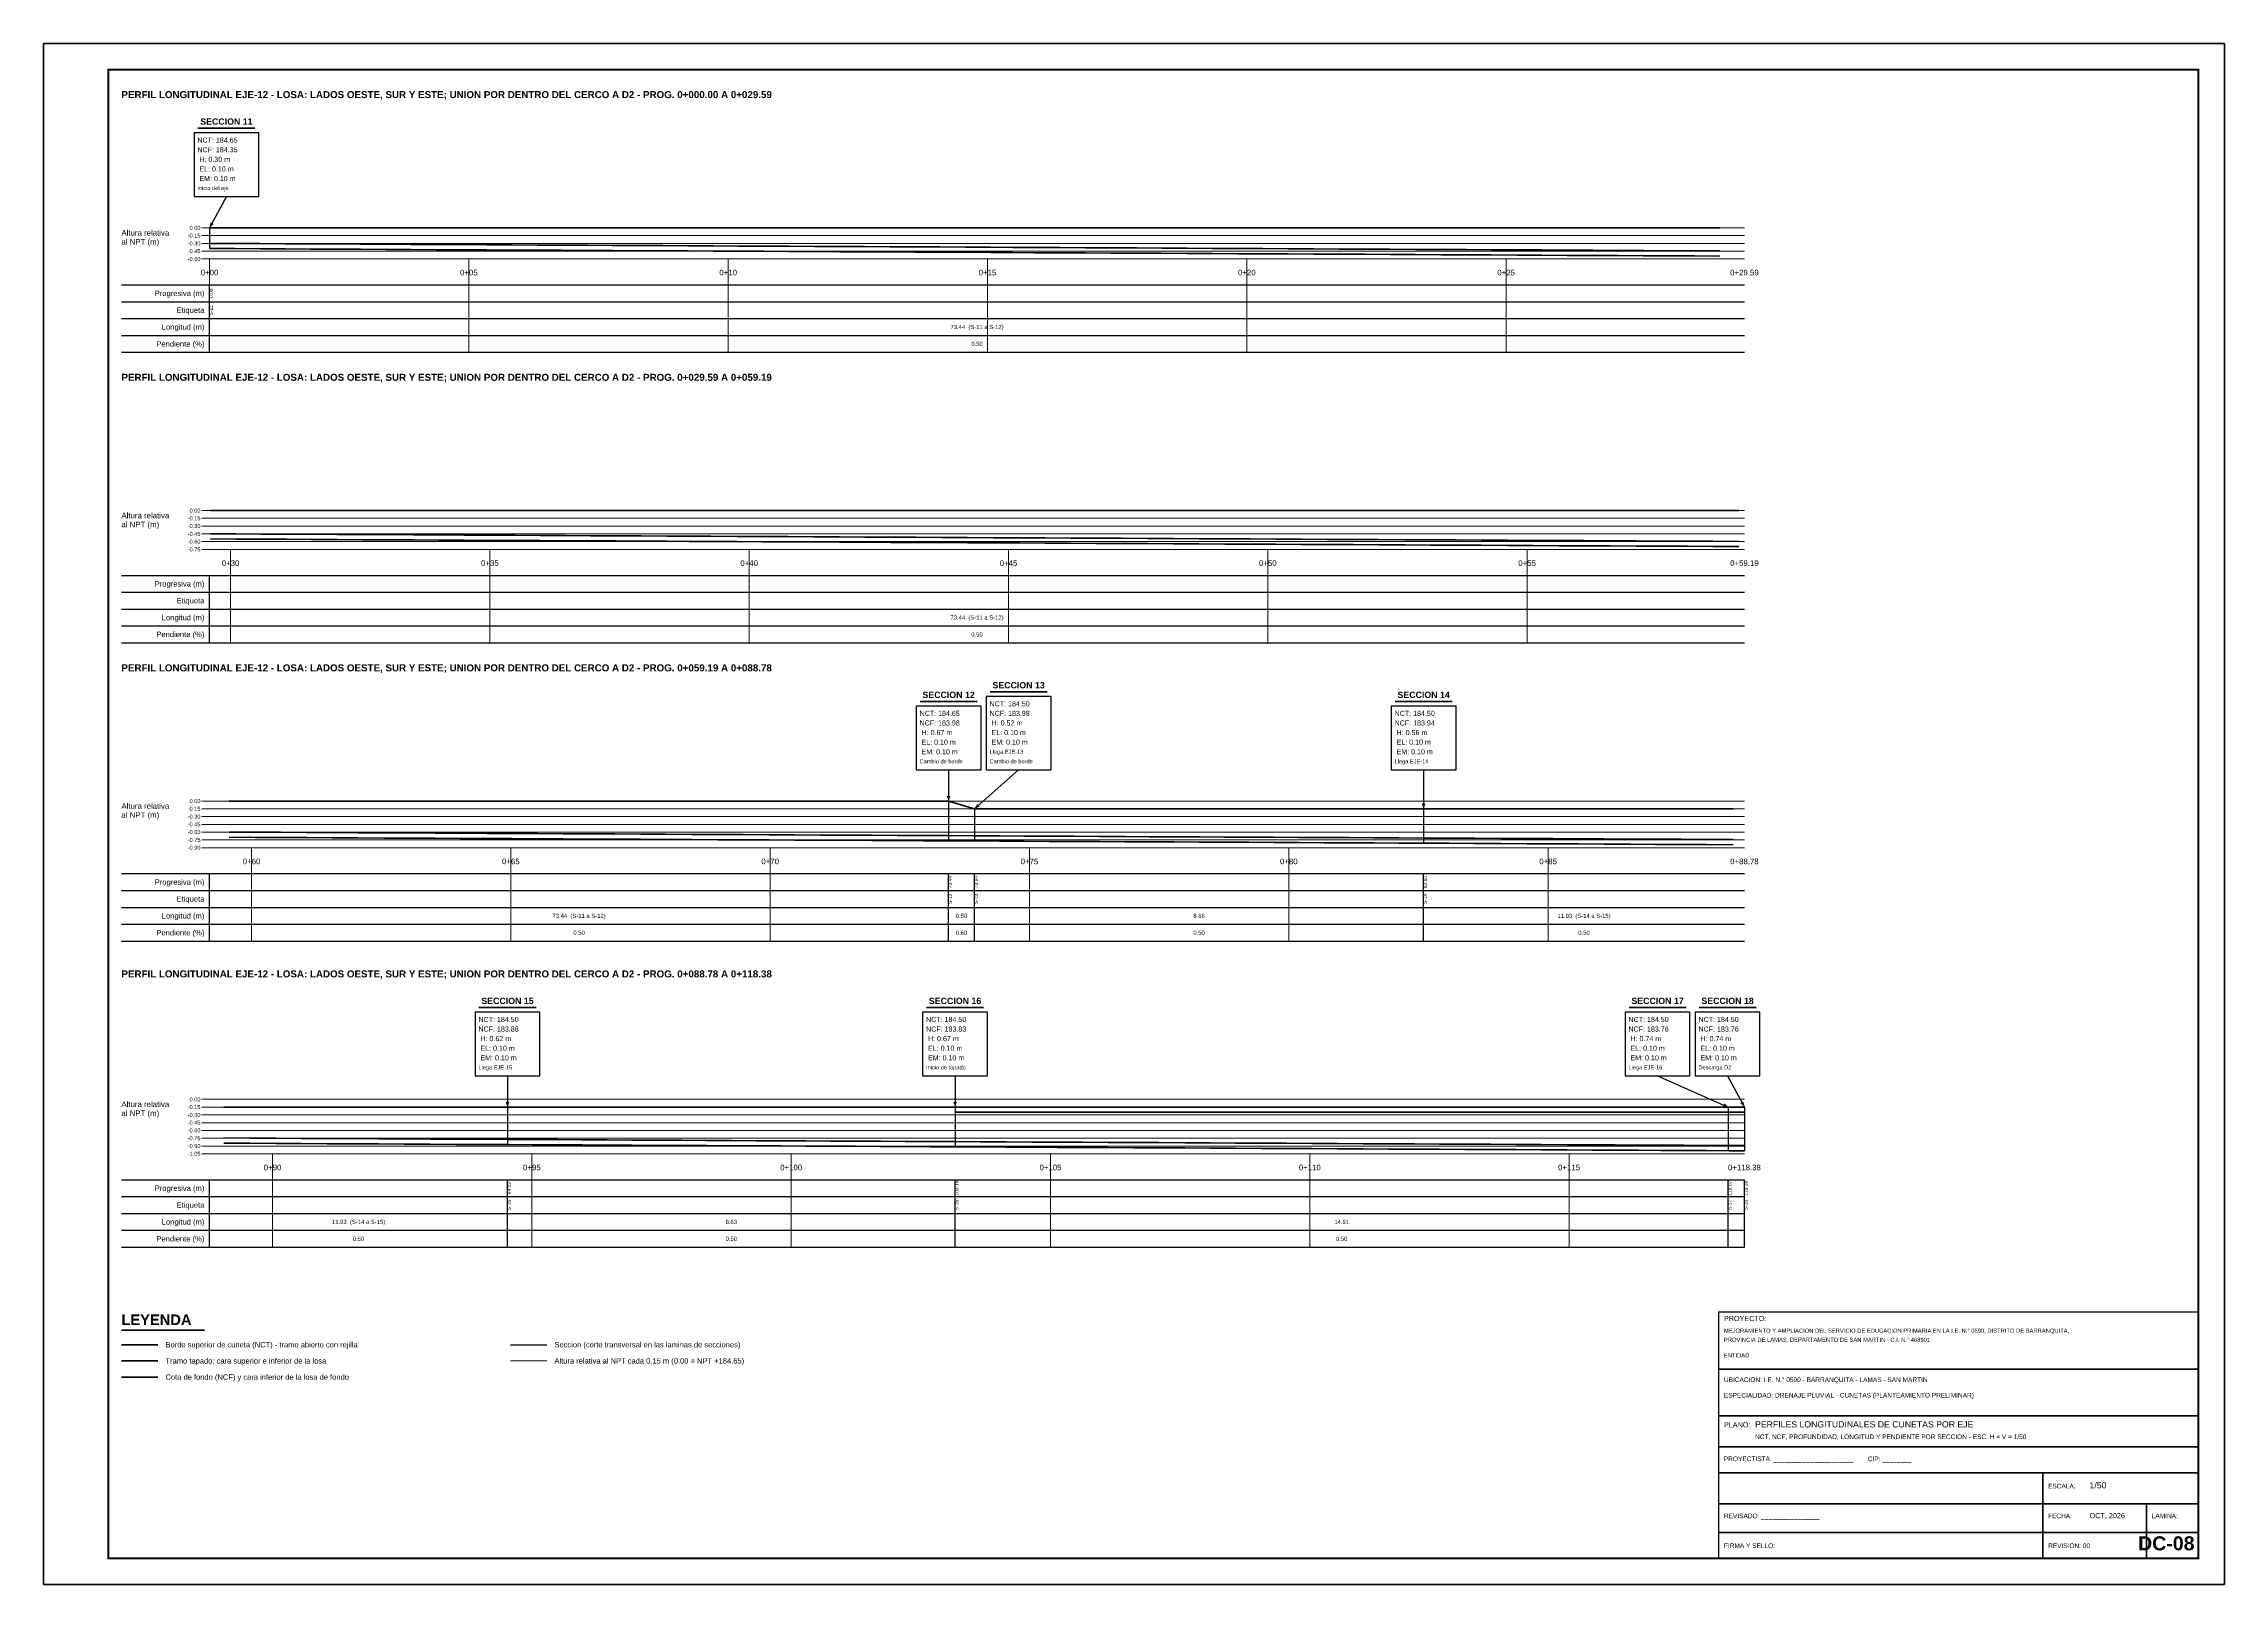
# Paper-space layout 'DC-08' of a CAD drawing. Header units: metres, sheet in millimetres. Extents: x 0 to 841, y 0 to 594.
# The model-space entities are those that its viewports show. They can reach past a viewport. Long polylines and large blocks are cut down to what shows.
import ezdxf
from ezdxf.enums import TextEntityAlignment as Align

# ---------------------------------------------------------------- set-up
doc = ezdxf.new("R2010")
doc.units = ezdxf.units.M
doc.header["$LTSCALE"] = 0.25
for name, color, linetype, lineweight in [('GRILLA', 9, 'CONTINUOUS', 13), ('MARCO', 7, 'CONTINUOUS', 50), ('PERF-FONDO', 6, 'CONTINUOUS', 35), ('PERF-NCT', 5, 'CONTINUOUS', 35), ('PERF-REF', 9, 'CONTINUOUS', 9), ('PERF-SECCION', 1, 'CONTINUOUS', 25), ('PERF-TAPA', 3, 'CONTINUOUS', 35), ('ROTULO', 7, 'CONTINUOUS', 35), ('TITULOS', 160, 'CONTINUOUS', 35)]:
    doc.layers.add(name, color=color, linetype=linetype, lineweight=lineweight)
for name, color, linetype in [('GUITARRA', 8, 'CONTINUOUS'), ('LEYENDA', 7, 'CONTINUOUS'), ('PERF-CAJA', 7, 'CONTINUOUS'), ('ROTULO-TEXTO', 7, 'CONTINUOUS'), ('TEXTOS', 7, 'CONTINUOUS')]:
    doc.layers.add(name, color=color, linetype=linetype)
doc.styles.get("Standard").update_dxf_attribs({"font": 'arial.ttf'})
doc.styles.add('TITULOS', font='arialbd.ttf')

msp = doc.modelspace()

# ---------------------------------------------------------------- linework, layer by layer
at = {"layer": 'GRILLA'}
for p, q in [((355111.155, 9249561.55), (355111.155, 9249559.75)), ((355116.155, 9249561.55), (355116.155, 9249559.75)), ((355121.155, 9249561.55), (355121.155, 9249559.75)), ((355126.155, 9249561.55), (355126.155, 9249559.75)), ((355131.155, 9249561.55), (355131.155, 9249559.75)), ((355136.155, 9249561.55), (355136.155, 9249559.75)), ((355111.56, 9249555.95), (355111.56, 9249554.15)), ((355116.56, 9249555.95), (355116.56, 9249554.15)), ((355121.56, 9249555.95), (355121.56, 9249554.15)), ((355126.56, 9249555.95), (355126.56, 9249554.15)), ((355131.56, 9249555.95), (355131.56, 9249554.15)), ((355136.56, 9249555.95), (355136.56, 9249554.15)), ((355111.965, 9249550.2), (355111.965, 9249548.4)), ((355116.965, 9249550.2), (355116.965, 9249548.4)), ((355121.965, 9249550.2), (355121.965, 9249548.4)), ((355126.965, 9249550.2), (355126.965, 9249548.4)), ((355131.965, 9249550.2), (355131.965, 9249548.4)), ((355136.965, 9249550.2), (355136.965, 9249548.4)), ((355112.37, 9249544.3), (355112.37, 9249542.5)), ((355117.37, 9249544.3), (355117.37, 9249542.5)), ((355122.37, 9249544.3), (355122.37, 9249542.5)), ((355127.37, 9249544.3), (355127.37, 9249542.5)), ((355132.37, 9249544.3), (355132.37, 9249542.5)), ((355137.37, 9249544.3), (355137.37, 9249542.5))]:
    msp.add_line(p, q, dxfattribs=at)
at = {"layer": 'GUITARRA'}
for p, q in [((355109.455, 9249561.05), (355140.75, 9249561.05)), ((355111.155, 9249559.75), (355111.155, 9249561.05)), ((355111.155, 9249559.75), (355111.155, 9249561.05)), ((355109.455, 9249560.725), (355140.75, 9249560.725)), ((355109.455, 9249560.4), (355140.75, 9249560.4)), ((355109.455, 9249560.075), (355140.75, 9249560.075)), ((355109.455, 9249559.75), (355140.75, 9249559.75)), ((355109.455, 9249555.45), (355140.75, 9249555.45)), ((355111.155, 9249554.15), (355111.155, 9249555.45)), ((355109.455, 9249555.125), (355140.75, 9249555.125)), ((355109.455, 9249554.8), (355140.75, 9249554.8)), ((355109.455, 9249554.475), (355140.75, 9249554.475)), ((355109.455, 9249554.15), (355140.75, 9249554.15)), ((355109.455, 9249549.7), (355140.75, 9249549.7)), ((355111.155, 9249548.4), (355111.155, 9249549.7)), ((355125.405, 9249548.4), (355125.405, 9249549.7)), ((355125.905, 9249548.4), (355125.905, 9249549.7)), ((355134.565, 9249548.4), (355134.565, 9249549.7)), ((355109.455, 9249549.375), (355140.75, 9249549.375)), ((355109.455, 9249549.05), (355140.75, 9249549.05)), ((355109.455, 9249548.725), (355140.75, 9249548.725)), ((355109.455, 9249548.4), (355140.75, 9249548.4)), ((355109.455, 9249543.8), (355140.75, 9249543.8)), ((355109.455, 9249543.475), (355140.75, 9249543.475)), ((355111.155, 9249542.5), (355111.155, 9249543.8)), ((355116.9, 9249542.5), (355116.9, 9249543.8)), ((355125.53, 9249542.5), (355125.53, 9249543.8)), ((355140.44, 9249542.5), (355140.44, 9249543.8)), ((355140.75, 9249542.5), (355140.75, 9249543.8)), ((355109.455, 9249543.15), (355140.75, 9249543.15)), ((355109.455, 9249542.825), (355140.75, 9249542.825)), ((355109.455, 9249542.5), (355140.75, 9249542.5))]:
    msp.add_line(p, q, dxfattribs=at)
at = {"layer": 'MARCO'}
msp.add_lwpolyline([(355107.955, 9249536), (355150.005, 9249536), (355150.005, 9249565.7), (355107.955, 9249565.7)], close=True, dxfattribs=at)
at = {"layer": 'MARCO', "const_width": 0.04}
msp.add_lwpolyline([(355109.205, 9249536.5), (355149.505, 9249536.5), (355149.505, 9249565.2), (355109.205, 9249565.2)], close=True, dxfattribs=at)
at = {"layer": 'PERF-CAJA'}
for p, q in [((355111.48, 9249562.75), (355111.155, 9249562.15)), ((355125.405, 9249551.7), (355125.405, 9249551.1)), ((355126.755, 9249551.7), (355125.905, 9249550.95)), ((355134.565, 9249551.7), (355134.565, 9249550.95)), ((355116.9, 9249545.8), (355116.9, 9249545.2)), ((355125.53, 9249545.8), (355125.53, 9249545.2)), ((355139.075, 9249545.8), (355140.44, 9249545.2)), ((355140.425, 9249545.8), (355140.75, 9249545.2))]:
    msp.add_line(p, q, dxfattribs=at)
for points in [[(355110.855, 9249562.75), (355112.105, 9249562.75), (355112.105, 9249563.98), (355110.855, 9249563.98)], [(355126.13, 9249551.7), (355127.38, 9249551.7), (355127.38, 9249553.115), (355126.13, 9249553.115)], [(355124.78, 9249551.7), (355126.03, 9249551.7), (355126.03, 9249552.93), (355124.78, 9249552.93)], [(355133.94, 9249551.7), (355135.19, 9249551.7), (355135.19, 9249552.93), (355133.94, 9249552.93)], [(355116.275, 9249545.8), (355117.525, 9249545.8), (355117.525, 9249547.03), (355116.275, 9249547.03)], [(355124.905, 9249545.8), (355126.155, 9249545.8), (355126.155, 9249547.03), (355124.905, 9249547.03)], [(355138.45, 9249545.8), (355139.7, 9249545.8), (355139.7, 9249547.03), (355138.45, 9249547.03)], [(355139.8, 9249545.8), (355141.05, 9249545.8), (355141.05, 9249547.03), (355139.8, 9249547.03)]]:
    msp.add_lwpolyline(points, close=True, dxfattribs=at)
for points in [[(355111.155, 9249562.15), (355111.233, 9249562.221), (355111.172, 9249562.255)], [(355125.405, 9249551.1), (355125.44, 9249551.2), (355125.37, 9249551.2)], [(355125.905, 9249550.95), (355126.003, 9249550.99), (355125.957, 9249551.042)], [(355134.565, 9249550.95), (355134.6, 9249551.05), (355134.53, 9249551.05)], [(355116.9, 9249545.2), (355116.935, 9249545.3), (355116.865, 9249545.3)], [(355125.53, 9249545.2), (355125.565, 9249545.3), (355125.495, 9249545.3)], [(355140.44, 9249545.2), (355140.363, 9249545.272), (355140.334, 9249545.208)], [(355140.75, 9249545.2), (355140.733, 9249545.305), (355140.672, 9249545.271)]]:
    msp.add_solid(points, dxfattribs=at)
at = {"layer": 'PERF-FONDO'}
msp.add_line((355109.455, 9249539.996), (355110.155, 9249539.996), dxfattribs=at)
for points in [[(355111.155, 9249561.85), (355111.645, 9249561.848), (355112.125, 9249561.845), (355112.615, 9249561.843), (355113.095, 9249561.84), (355113.585, 9249561.838), (355114.065, 9249561.835), (355114.555, 9249561.833), (355115.045, 9249561.831), (355115.525, 9249561.828), (355116.015, 9249561.826), (355116.495, 9249561.823), (355116.985, 9249561.821), (355117.475, 9249561.818), (355117.955, 9249561.816), (355118.445, 9249561.814), (355118.925, 9249561.811), (355119.415, 9249561.809), (355119.895, 9249561.806), (355120.385, 9249561.804), (355120.875, 9249561.801), (355121.355, 9249561.799), (355121.845, 9249561.797), (355122.325, 9249561.794), (355122.815, 9249561.792), (355123.305, 9249561.789), (355123.785, 9249561.787), (355124.275, 9249561.784), (355124.755, 9249561.782), (355125.245, 9249561.78), (355125.725, 9249561.777), (355126.215, 9249561.775), (355126.645, 9249561.773), (355127.065, 9249561.77), (355127.555, 9249561.768), (355128.045, 9249561.766), (355128.535, 9249561.763), (355129.025, 9249561.761), (355129.515, 9249561.758), (355130.005, 9249561.756), (355130.495, 9249561.753), (355130.985, 9249561.751), (355131.465, 9249561.748), (355131.955, 9249561.746), (355132.445, 9249561.744), (355132.935, 9249561.741), (355133.425, 9249561.739), (355133.915, 9249561.736), (355134.405, 9249561.734), (355134.895, 9249561.731), (355135.385, 9249561.729), (355135.875, 9249561.726), (355136.365, 9249561.724), (355136.845, 9249561.722), (355137.335, 9249561.719), (355137.825, 9249561.717), (355138.315, 9249561.714), (355138.805, 9249561.712), (355139.295, 9249561.709), (355139.785, 9249561.707), (355140.275, 9249561.704)], [(355111.155, 9249561.75), (355111.645, 9249561.748), (355112.125, 9249561.745), (355112.615, 9249561.743), (355113.095, 9249561.74), (355113.585, 9249561.738), (355114.065, 9249561.735), (355114.555, 9249561.733), (355115.045, 9249561.731), (355115.525, 9249561.728), (355116.015, 9249561.726), (355116.495, 9249561.723), (355116.985, 9249561.721), (355117.475, 9249561.718), (355117.955, 9249561.716), (355118.445, 9249561.714), (355118.925, 9249561.711), (355119.415, 9249561.709), (355119.895, 9249561.706), (355120.385, 9249561.704), (355120.875, 9249561.701), (355121.355, 9249561.699), (355121.845, 9249561.697), (355122.325, 9249561.694), (355122.815, 9249561.692), (355123.305, 9249561.689), (355123.785, 9249561.687), (355124.275, 9249561.684), (355124.755, 9249561.682), (355125.245, 9249561.68), (355125.725, 9249561.677), (355126.215, 9249561.675), (355126.645, 9249561.673), (355127.065, 9249561.67), (355127.555, 9249561.668), (355128.045, 9249561.666), (355128.535, 9249561.663), (355129.025, 9249561.661), (355129.515, 9249561.658), (355130.005, 9249561.656), (355130.495, 9249561.653), (355130.985, 9249561.651), (355131.465, 9249561.648), (355131.955, 9249561.646), (355132.445, 9249561.644), (355132.935, 9249561.641), (355133.425, 9249561.639), (355133.915, 9249561.636), (355134.405, 9249561.634), (355134.895, 9249561.631), (355135.385, 9249561.629), (355135.875, 9249561.626), (355136.365, 9249561.624), (355136.845, 9249561.622), (355137.335, 9249561.619), (355137.825, 9249561.617), (355138.315, 9249561.614), (355138.805, 9249561.612), (355139.295, 9249561.609), (355139.785, 9249561.607), (355140.275, 9249561.604)], [(355111.17, 9249556.252), (355111.66, 9249556.25), (355112.15, 9249556.247), (355112.64, 9249556.245), (355113.12, 9249556.242), (355113.61, 9249556.24), (355114.1, 9249556.237), (355114.59, 9249556.235), (355115.08, 9249556.232), (355115.57, 9249556.23), (355116.06, 9249556.228), (355116.55, 9249556.225), (355117.04, 9249556.223), (355117.53, 9249556.22), (355118.02, 9249556.218), (355118.5, 9249556.215), (355118.99, 9249556.213), (355119.48, 9249556.21), (355119.97, 9249556.208), (355120.4, 9249556.206), (355120.82, 9249556.204), (355121.32, 9249556.201), (355121.81, 9249556.199), (355122.31, 9249556.196), (355122.8, 9249556.194), (355123.3, 9249556.191), (355123.79, 9249556.189), (355124.29, 9249556.186), (355124.78, 9249556.184), (355125.28, 9249556.181), (355125.77, 9249556.179), (355126.27, 9249556.176), (355126.77, 9249556.174), (355127.26, 9249556.171), (355127.76, 9249556.169), (355128.25, 9249556.167), (355128.75, 9249556.164), (355129.24, 9249556.162), (355129.74, 9249556.159), (355130.23, 9249556.157), (355130.73, 9249556.154), (355131.22, 9249556.152), (355131.72, 9249556.149), (355132.21, 9249556.147), (355132.71, 9249556.144), (355133.21, 9249556.142), (355133.7, 9249556.139), (355134.2, 9249556.137), (355134.69, 9249556.134), (355135.19, 9249556.132), (355135.68, 9249556.129), (355136.18, 9249556.127), (355136.67, 9249556.124), (355137.17, 9249556.122), (355137.66, 9249556.119), (355138.16, 9249556.117), (355138.66, 9249556.115), (355139.15, 9249556.112), (355139.65, 9249556.11), (355140.14, 9249556.107), (355140.64, 9249556.105)], [(355111.17, 9249556.152), (355111.66, 9249556.15), (355112.15, 9249556.147), (355112.64, 9249556.145), (355113.12, 9249556.142), (355113.61, 9249556.14), (355114.1, 9249556.137), (355114.59, 9249556.135), (355115.08, 9249556.132), (355115.57, 9249556.13), (355116.06, 9249556.128), (355116.55, 9249556.125), (355117.04, 9249556.123), (355117.53, 9249556.12), (355118.02, 9249556.118), (355118.5, 9249556.115), (355118.99, 9249556.113), (355119.48, 9249556.11), (355119.97, 9249556.108), (355120.4, 9249556.106), (355120.82, 9249556.104), (355121.32, 9249556.101), (355121.81, 9249556.099), (355122.31, 9249556.096), (355122.8, 9249556.094), (355123.3, 9249556.091), (355123.79, 9249556.089), (355124.29, 9249556.086), (355124.78, 9249556.084), (355125.28, 9249556.081), (355125.77, 9249556.079), (355126.27, 9249556.076), (355126.77, 9249556.074), (355127.26, 9249556.071), (355127.76, 9249556.069), (355128.25, 9249556.067), (355128.75, 9249556.064), (355129.24, 9249556.062), (355129.74, 9249556.059), (355130.23, 9249556.057), (355130.73, 9249556.054), (355131.22, 9249556.052), (355131.72, 9249556.049), (355132.21, 9249556.047), (355132.71, 9249556.044), (355133.21, 9249556.042), (355133.7, 9249556.039), (355134.2, 9249556.037), (355134.69, 9249556.034), (355135.19, 9249556.032), (355135.68, 9249556.029), (355136.18, 9249556.027), (355136.67, 9249556.024), (355137.17, 9249556.022), (355137.66, 9249556.019), (355138.16, 9249556.017), (355138.66, 9249556.015), (355139.15, 9249556.012), (355139.65, 9249556.01), (355140.14, 9249556.007), (355140.64, 9249556.005)], [(355111.535, 9249550.502), (355112.035, 9249550.5), (355112.525, 9249550.497), (355113.025, 9249550.495), (355113.515, 9249550.492), (355114.015, 9249550.49), (355114.515, 9249550.487), (355115.005, 9249550.485), (355115.505, 9249550.482), (355115.995, 9249550.48), (355116.495, 9249550.477), (355116.985, 9249550.475), (355117.485, 9249550.472), (355117.975, 9249550.47), (355118.475, 9249550.467), (355118.965, 9249550.465), (355119.465, 9249550.463), (355119.955, 9249550.46), (355120.455, 9249550.458), (355120.955, 9249550.455), (355121.445, 9249550.453), (355121.945, 9249550.45), (355122.435, 9249550.448), (355122.935, 9249550.445), (355123.425, 9249550.443), (355123.925, 9249550.44), (355124.415, 9249550.438), (355124.915, 9249550.435), (355125.405, 9249550.433), (355125.905, 9249550.43), (355126.385, 9249550.428), (355126.865, 9249550.425), (355127.345, 9249550.423), (355127.825, 9249550.421), (355128.315, 9249550.418), (355128.795, 9249550.416), (355129.275, 9249550.413), (355129.755, 9249550.411), (355130.235, 9249550.409), (355130.715, 9249550.406), (355131.195, 9249550.404), (355131.675, 9249550.401), (355132.155, 9249550.399), (355132.645, 9249550.397), (355133.125, 9249550.394), (355133.605, 9249550.392), (355134.085, 9249550.389), (355134.565, 9249550.387), (355135.065, 9249550.385), (355135.555, 9249550.382), (355136.055, 9249550.38), (355136.555, 9249550.377), (355137.055, 9249550.375), (355137.545, 9249550.372), (355138.045, 9249550.37), (355138.545, 9249550.367), (355139.035, 9249550.365), (355139.535, 9249550.362), (355140.035, 9249550.36), (355140.535, 9249550.357)], [(355111.535, 9249550.402), (355112.035, 9249550.4), (355112.525, 9249550.397), (355113.025, 9249550.395), (355113.515, 9249550.392), (355114.015, 9249550.39), (355114.515, 9249550.387), (355115.005, 9249550.385), (355115.505, 9249550.382), (355115.995, 9249550.38), (355116.495, 9249550.377), (355116.985, 9249550.375), (355117.485, 9249550.372), (355117.975, 9249550.37), (355118.475, 9249550.367), (355118.965, 9249550.365), (355119.465, 9249550.363), (355119.955, 9249550.36), (355120.455, 9249550.358), (355120.955, 9249550.355), (355121.445, 9249550.353), (355121.945, 9249550.35), (355122.435, 9249550.348), (355122.935, 9249550.345), (355123.425, 9249550.343), (355123.925, 9249550.34), (355124.415, 9249550.338), (355124.915, 9249550.335), (355125.405, 9249550.333), (355125.905, 9249550.33), (355126.385, 9249550.328), (355126.865, 9249550.325), (355127.345, 9249550.323), (355127.825, 9249550.321), (355128.315, 9249550.318), (355128.795, 9249550.316), (355129.275, 9249550.313), (355129.755, 9249550.311), (355130.235, 9249550.309), (355130.715, 9249550.306), (355131.195, 9249550.304), (355131.675, 9249550.301), (355132.155, 9249550.299), (355132.645, 9249550.297), (355133.125, 9249550.294), (355133.605, 9249550.292), (355134.085, 9249550.289), (355134.565, 9249550.287), (355135.065, 9249550.285), (355135.555, 9249550.282), (355136.055, 9249550.28), (355136.555, 9249550.277), (355137.055, 9249550.275), (355137.545, 9249550.272), (355138.045, 9249550.27), (355138.545, 9249550.267), (355139.035, 9249550.265), (355139.535, 9249550.262), (355140.035, 9249550.26), (355140.535, 9249550.257)], [(355111.43, 9249544.605), (355111.93, 9249544.602), (355112.43, 9249544.6), (355112.92, 9249544.597), (355113.42, 9249544.595), (355113.92, 9249544.592), (355114.41, 9249544.59), (355114.91, 9249544.587), (355115.41, 9249544.585), (355115.91, 9249544.582), (355116.4, 9249544.58), (355116.9, 9249544.577), (355117.38, 9249544.575), (355117.86, 9249544.573), (355118.34, 9249544.57), (355118.82, 9249544.568), (355119.3, 9249544.565), (355119.78, 9249544.563), (355120.26, 9249544.561), (355120.74, 9249544.558), (355121.22, 9249544.556), (355121.69, 9249544.553), (355122.17, 9249544.551), (355122.65, 9249544.549), (355123.13, 9249544.546), (355123.61, 9249544.544), (355124.09, 9249544.541), (355124.57, 9249544.539), (355125.05, 9249544.537), (355125.53, 9249544.534), (355126.02, 9249544.532), (355126.51, 9249544.529), (355127.01, 9249544.527), (355127.5, 9249544.524), (355127.99, 9249544.522), (355128.48, 9249544.519), (355128.97, 9249544.517), (355129.46, 9249544.515), (355129.96, 9249544.512), (355130.45, 9249544.51), (355130.94, 9249544.507), (355131.43, 9249544.505), (355131.92, 9249544.502), (355132.41, 9249544.5), (355132.91, 9249544.497), (355133.4, 9249544.495), (355133.89, 9249544.492), (355134.38, 9249544.49), (355134.87, 9249544.487), (355135.36, 9249544.485), (355135.86, 9249544.483), (355136.35, 9249544.48), (355136.84, 9249544.478), (355137.33, 9249544.475), (355137.82, 9249544.473), (355138.26, 9249544.471), (355138.7, 9249544.468), (355139.14, 9249544.466), (355139.58, 9249544.464), (355140.02, 9249544.462), (355140.45, 9249544.46), (355140.75, 9249544.458)], [(355111.43, 9249544.505), (355111.93, 9249544.502), (355112.43, 9249544.5), (355112.92, 9249544.497), (355113.42, 9249544.495), (355113.92, 9249544.492), (355114.41, 9249544.49), (355114.91, 9249544.487), (355115.41, 9249544.485), (355115.91, 9249544.482), (355116.4, 9249544.48), (355116.9, 9249544.477), (355117.38, 9249544.475), (355117.86, 9249544.473), (355118.34, 9249544.47), (355118.82, 9249544.468), (355119.3, 9249544.465), (355119.78, 9249544.463), (355120.26, 9249544.461), (355120.74, 9249544.458), (355121.22, 9249544.456), (355121.69, 9249544.453), (355122.17, 9249544.451), (355122.65, 9249544.449), (355123.13, 9249544.446), (355123.61, 9249544.444), (355124.09, 9249544.441), (355124.57, 9249544.439), (355125.05, 9249544.437), (355125.53, 9249544.434), (355126.02, 9249544.432), (355126.51, 9249544.429), (355127.01, 9249544.427), (355127.5, 9249544.424), (355127.99, 9249544.422), (355128.48, 9249544.419), (355128.97, 9249544.417), (355129.46, 9249544.415), (355129.96, 9249544.412), (355130.45, 9249544.41), (355130.94, 9249544.407), (355131.43, 9249544.405), (355131.92, 9249544.402), (355132.41, 9249544.4), (355132.91, 9249544.397), (355133.4, 9249544.395), (355133.89, 9249544.392), (355134.38, 9249544.39), (355134.87, 9249544.387), (355135.36, 9249544.385), (355135.86, 9249544.383), (355136.35, 9249544.38), (355136.84, 9249544.378), (355137.33, 9249544.375), (355137.82, 9249544.373), (355138.26, 9249544.371), (355138.7, 9249544.368), (355139.14, 9249544.366), (355139.58, 9249544.364), (355140.02, 9249544.362), (355140.45, 9249544.36), (355140.75, 9249544.358)]]:
    msp.add_lwpolyline(points, dxfattribs=at)
at = {"layer": 'PERF-NCT'}
msp.add_line((355109.455, 9249540.62), (355110.155, 9249540.62), dxfattribs=at)
for points in [[(355111.155, 9249562.15), (355111.645, 9249562.15), (355112.125, 9249562.15), (355112.615, 9249562.15), (355113.095, 9249562.15), (355113.585, 9249562.15), (355114.065, 9249562.15), (355114.555, 9249562.15), (355115.045, 9249562.15), (355115.525, 9249562.15), (355116.015, 9249562.15), (355116.495, 9249562.15), (355116.985, 9249562.15), (355117.475, 9249562.15), (355117.955, 9249562.15), (355118.445, 9249562.15), (355118.925, 9249562.15), (355119.415, 9249562.15), (355119.895, 9249562.15), (355120.385, 9249562.15), (355120.875, 9249562.15), (355121.355, 9249562.15), (355121.845, 9249562.15), (355122.325, 9249562.15), (355122.815, 9249562.15), (355123.305, 9249562.15), (355123.785, 9249562.15), (355124.275, 9249562.15), (355124.755, 9249562.15), (355125.245, 9249562.15), (355125.725, 9249562.15), (355126.215, 9249562.15), (355126.645, 9249562.15), (355127.065, 9249562.15), (355127.555, 9249562.15), (355128.045, 9249562.15), (355128.535, 9249562.15), (355129.025, 9249562.15), (355129.515, 9249562.15), (355130.005, 9249562.15), (355130.495, 9249562.15), (355130.985, 9249562.15), (355131.465, 9249562.15), (355131.955, 9249562.15), (355132.445, 9249562.15), (355132.935, 9249562.15), (355133.425, 9249562.15), (355133.915, 9249562.15), (355134.405, 9249562.15), (355134.895, 9249562.15), (355135.385, 9249562.15), (355135.875, 9249562.15), (355136.365, 9249562.15), (355136.845, 9249562.15), (355137.335, 9249562.15), (355137.825, 9249562.15), (355138.315, 9249562.15), (355138.805, 9249562.15), (355139.295, 9249562.15), (355139.785, 9249562.15), (355140.275, 9249562.15)], [(355111.17, 9249556.7), (355111.66, 9249556.7), (355112.15, 9249556.7), (355112.64, 9249556.7), (355113.12, 9249556.7), (355113.61, 9249556.7), (355114.1, 9249556.7), (355114.59, 9249556.7), (355115.08, 9249556.7), (355115.57, 9249556.7), (355116.06, 9249556.7), (355116.55, 9249556.7), (355117.04, 9249556.7), (355117.53, 9249556.7), (355118.02, 9249556.7), (355118.5, 9249556.7), (355118.99, 9249556.7), (355119.48, 9249556.7), (355119.97, 9249556.7), (355120.4, 9249556.7), (355120.82, 9249556.7), (355121.32, 9249556.7), (355121.81, 9249556.7), (355122.31, 9249556.7), (355122.8, 9249556.7), (355123.3, 9249556.7), (355123.79, 9249556.7), (355124.29, 9249556.7), (355124.78, 9249556.7), (355125.28, 9249556.7), (355125.77, 9249556.7), (355126.27, 9249556.7), (355126.77, 9249556.7), (355127.26, 9249556.7), (355127.76, 9249556.7), (355128.25, 9249556.7), (355128.75, 9249556.7), (355129.24, 9249556.7), (355129.74, 9249556.7), (355130.23, 9249556.7), (355130.73, 9249556.7), (355131.22, 9249556.7), (355131.72, 9249556.7), (355132.21, 9249556.7), (355132.71, 9249556.7), (355133.21, 9249556.7), (355133.7, 9249556.7), (355134.2, 9249556.7), (355134.69, 9249556.7), (355135.19, 9249556.7), (355135.68, 9249556.7), (355136.18, 9249556.7), (355136.67, 9249556.7), (355137.17, 9249556.7), (355137.66, 9249556.7), (355138.16, 9249556.7), (355138.66, 9249556.7), (355139.15, 9249556.7), (355139.65, 9249556.7), (355140.14, 9249556.7), (355140.64, 9249556.7)], [(355111.535, 9249551.1), (355112.035, 9249551.1), (355112.525, 9249551.1), (355113.025, 9249551.1), (355113.515, 9249551.1), (355114.015, 9249551.1), (355114.515, 9249551.1), (355115.005, 9249551.1), (355115.505, 9249551.1), (355115.995, 9249551.1), (355116.495, 9249551.1), (355116.985, 9249551.1), (355117.485, 9249551.1), (355117.975, 9249551.1), (355118.475, 9249551.1), (355118.965, 9249551.1), (355119.465, 9249551.1), (355119.955, 9249551.1), (355120.455, 9249551.1), (355120.955, 9249551.1), (355121.445, 9249551.1), (355121.945, 9249551.1), (355122.435, 9249551.1), (355122.935, 9249551.1), (355123.425, 9249551.1), (355123.925, 9249551.1), (355124.415, 9249551.1), (355124.915, 9249551.1), (355125.405, 9249551.1), (355125.905, 9249550.95), (355126.385, 9249550.95), (355126.865, 9249550.95), (355127.345, 9249550.95), (355127.825, 9249550.95), (355128.315, 9249550.95), (355128.795, 9249550.95), (355129.275, 9249550.95), (355129.755, 9249550.95), (355130.235, 9249550.95), (355130.715, 9249550.95), (355131.195, 9249550.95), (355131.675, 9249550.95), (355132.155, 9249550.95), (355132.645, 9249550.95), (355133.125, 9249550.95), (355133.605, 9249550.95), (355134.085, 9249550.95), (355134.565, 9249550.95), (355135.065, 9249550.95), (355135.555, 9249550.95), (355136.055, 9249550.95), (355136.555, 9249550.95), (355137.055, 9249550.95), (355137.545, 9249550.95), (355138.045, 9249550.95), (355138.545, 9249550.95), (355139.035, 9249550.95), (355139.535, 9249550.95), (355140.035, 9249550.95), (355140.535, 9249550.95)], [(355111.43, 9249545.2), (355111.93, 9249545.2), (355112.43, 9249545.2), (355112.92, 9249545.2), (355113.42, 9249545.2), (355113.92, 9249545.2), (355114.41, 9249545.2), (355114.91, 9249545.2), (355115.41, 9249545.2), (355115.91, 9249545.2), (355116.4, 9249545.2), (355116.9, 9249545.2), (355117.38, 9249545.2), (355117.86, 9249545.2), (355118.34, 9249545.2), (355118.82, 9249545.2), (355119.3, 9249545.2), (355119.78, 9249545.2), (355120.26, 9249545.2), (355120.74, 9249545.2), (355121.22, 9249545.2), (355121.69, 9249545.2), (355122.17, 9249545.2), (355122.65, 9249545.2), (355123.13, 9249545.2), (355123.61, 9249545.2), (355124.09, 9249545.2), (355124.57, 9249545.2), (355125.05, 9249545.2), (355125.53, 9249545.2)]]:
    msp.add_lwpolyline(points, dxfattribs=at)
at = {"layer": 'PERF-REF'}
for p, q in [((355111.005, 9249562.15), (355140.75, 9249562.15)), ((355111.005, 9249562), (355140.75, 9249562)), ((355111.005, 9249561.85), (355140.75, 9249561.85)), ((355111.005, 9249561.7), (355140.75, 9249561.7)), ((355111.005, 9249561.55), (355140.75, 9249561.55)), ((355111.005, 9249556.7), (355140.75, 9249556.7)), ((355111.005, 9249556.55), (355140.75, 9249556.55)), ((355111.005, 9249556.4), (355140.75, 9249556.4)), ((355111.005, 9249556.25), (355140.75, 9249556.25)), ((355111.005, 9249556.1), (355140.75, 9249556.1)), ((355111.005, 9249555.95), (355140.75, 9249555.95)), ((355111.005, 9249551.1), (355140.75, 9249551.1)), ((355111.005, 9249550.95), (355140.75, 9249550.95)), ((355111.005, 9249550.8), (355140.75, 9249550.8)), ((355111.005, 9249550.65), (355140.75, 9249550.65)), ((355111.005, 9249550.5), (355140.75, 9249550.5)), ((355111.005, 9249550.35), (355140.75, 9249550.35)), ((355111.005, 9249550.2), (355140.75, 9249550.2)), ((355111.005, 9249545.35), (355140.75, 9249545.35)), ((355111.005, 9249545.2), (355140.75, 9249545.2)), ((355111.005, 9249545.05), (355140.75, 9249545.05)), ((355111.005, 9249544.9), (355140.75, 9249544.9)), ((355111.005, 9249544.75), (355140.75, 9249544.75)), ((355111.005, 9249544.6), (355140.75, 9249544.6)), ((355111.005, 9249544.45), (355140.75, 9249544.45)), ((355111.005, 9249544.3), (355140.75, 9249544.3)), ((355116.955, 9249540.308), (355117.655, 9249540.308))]:
    msp.add_line(p, q, dxfattribs=at)
at = {"layer": 'PERF-SECCION'}
for p, q in [((355111.155, 9249562.15), (355111.155, 9249561.75)), ((355125.405, 9249551.1), (355125.405, 9249550.333)), ((355125.905, 9249550.95), (355125.905, 9249550.33)), ((355134.565, 9249550.95), (355134.565, 9249550.287)), ((355116.9, 9249545.2), (355116.9, 9249544.477)), ((355125.53, 9249545.2), (355125.53, 9249544.434)), ((355140.44, 9249545.2), (355140.44, 9249544.36)), ((355140.75, 9249545.2), (355140.75, 9249544.358)), ((355116.955, 9249540.62), (355117.655, 9249540.62))]:
    msp.add_line(p, q, dxfattribs=at)
at = {"layer": 'PERF-TAPA'}
msp.add_line((355109.455, 9249540.308), (355110.155, 9249540.308), dxfattribs=at)
for points in [[(355125.53, 9249545.2), (355126.02, 9249545.2), (355126.51, 9249545.2), (355127.01, 9249545.2), (355127.5, 9249545.2), (355127.99, 9249545.2), (355128.48, 9249545.2), (355128.97, 9249545.2), (355129.46, 9249545.2), (355129.96, 9249545.2), (355130.45, 9249545.2), (355130.94, 9249545.2), (355131.43, 9249545.2), (355131.92, 9249545.2), (355132.41, 9249545.2), (355132.91, 9249545.2), (355133.4, 9249545.2), (355133.89, 9249545.2), (355134.38, 9249545.2), (355134.87, 9249545.2), (355135.36, 9249545.2), (355135.86, 9249545.2), (355136.35, 9249545.2), (355136.84, 9249545.2), (355137.33, 9249545.2), (355137.82, 9249545.2), (355138.26, 9249545.2), (355138.7, 9249545.2), (355139.14, 9249545.2), (355139.58, 9249545.2), (355140.02, 9249545.2), (355140.45, 9249545.2), (355140.75, 9249545.2)], [(355125.53, 9249545.1), (355126.02, 9249545.1), (355126.51, 9249545.1), (355127.01, 9249545.1), (355127.5, 9249545.1), (355127.99, 9249545.1), (355128.48, 9249545.1), (355128.97, 9249545.1), (355129.46, 9249545.1), (355129.96, 9249545.1), (355130.45, 9249545.1), (355130.94, 9249545.1), (355131.43, 9249545.1), (355131.92, 9249545.1), (355132.41, 9249545.1), (355132.91, 9249545.1), (355133.4, 9249545.1), (355133.89, 9249545.1), (355134.38, 9249545.1), (355134.87, 9249545.1), (355135.36, 9249545.1), (355135.86, 9249545.1), (355136.35, 9249545.1), (355136.84, 9249545.1), (355137.33, 9249545.1), (355137.82, 9249545.1), (355138.26, 9249545.1), (355138.7, 9249545.1), (355139.14, 9249545.1), (355139.58, 9249545.1), (355140.02, 9249545.1), (355140.45, 9249545.1), (355140.75, 9249545.1)]]:
    msp.add_lwpolyline(points, dxfattribs=at)
at = {"layer": 'ROTULO'}
for p, q in [((355140.255, 9249540.15), (355149.505, 9249540.15)), ((355140.255, 9249539.25), (355149.505, 9249539.25)), ((355140.255, 9249538.65), (355149.505, 9249538.65)), ((355140.255, 9249538.15), (355149.505, 9249538.15)), ((355146.505, 9249538.15), (355146.505, 9249536.5)), ((355140.255, 9249537.55), (355149.505, 9249537.55)), ((355148.505, 9249537.55), (355148.505, 9249536.5)), ((355140.255, 9249537), (355149.505, 9249537))]:
    msp.add_line(p, q, dxfattribs=at)
at = {"layer": 'ROTULO', "const_width": 0.025}
msp.add_lwpolyline([(355140.255, 9249536.5), (355149.505, 9249536.5), (355149.505, 9249541.25), (355140.255, 9249541.25)], close=True, dxfattribs=at)
at = {"layer": 'TITULOS'}
for p, q in [((355110.93, 9249564.07), (355112.03, 9249564.07)), ((355126.205, 9249553.205), (355127.305, 9249553.205)), ((355124.855, 9249553.02), (355125.955, 9249553.02)), ((355134.015, 9249553.02), (355135.115, 9249553.02)), ((355116.35, 9249547.12), (355117.45, 9249547.12)), ((355124.98, 9249547.12), (355126.08, 9249547.12)), ((355138.525, 9249547.12), (355139.625, 9249547.12)), ((355139.875, 9249547.12), (355140.975, 9249547.12)), ((355109.455, 9249540.9), (355111.055, 9249540.9))]:
    msp.add_line(p, q, dxfattribs=at)

# ---------------------------------------------------------------- texts
at = {"layer": 'LEYENDA'}
for s, p in [('Borde superior de cuneta (NCT) - tramo abierto con rejilla', (355110.305, 9249540.62)), ('Seccion (corte transversal en las laminas de secciones)', (355117.805, 9249540.62)), ('Tramo tapado: cara superior e inferior de la losa', (355110.305, 9249540.308)), ('Cota de fondo (NCF) y cara inferior de la losa de fondo', (355110.305, 9249539.996)), ('Altura relativa al NPT cada 0.15 m (0.00 = NPT +184.65)', (355117.805, 9249540.308))]:
    msp.add_text(s, height=0.104, dxfattribs=at).set_placement(p, align=Align.MIDDLE_LEFT)
at = {"layer": 'ROTULO-TEXTO'}
for s, height, p in [('MEJORAMIENTO Y AMPLIACION DEL SERVICIO DE EDUCACION PRIMARIA EN LA I.E. N.° 0590, DISTRITO DE BARRANQUITA,', 0.08, (355140.355, 9249540.85)), ('PROYECTO:', 0.1, (355140.355, 9249541.075)), ('PROVINCIA DE LAMAS, DEPARTAMENTO DE SAN MARTIN - C.I. N.° 468901', 0.08, (355140.355, 9249540.675)), ('ENTIDAD:', 0.08, (355140.355, 9249540.375)), ('UBICACION: I.E. N.° 0590 - BARRANQUITA - LAMAS - SAN MARTIN', 0.09, (355140.355, 9249539.9)), ('ESPECIALIDAD: DRENAJE PLUVIAL - CUNETAS (PLANTEAMIENTO PRELIMINAR)', 0.09, (355140.355, 9249539.6)), ('PLANO:', 0.1, (355140.355, 9249539.025)), ('NCT, NCF, PROFUNDIDAD, LONGITUD Y PENDIENTE POR SECCION - ESC. H = V = 1/50', 0.09, (355140.955, 9249538.8)), ('PERFILES LONGITUDINALES DE CUNETAS POR EJE', 0.12, (355140.955, 9249539.025)), ('PROYECTISTA: ______________________        CIP: ________', 0.09, (355140.355, 9249538.375)), ('ESCALA:', 0.09, (355146.605, 9249537.85)), ('1/50', 0.12, (355147.405, 9249537.85)), ('REVISADO: ________________', 0.09, (355140.355, 9249537.275)), ('FECHA:', 0.09, (355146.605, 9249537.275)), ('OCT. 2026', 0.1, (355147.405, 9249537.275)), ('LAMINA:', 0.09, (355148.605, 9249537.275)), ('FIRMA Y SELLO:', 0.09, (355140.355, 9249536.7)), ('REVISION: 00', 0.09, (355146.605, 9249536.7))]:
    msp.add_text(s, height=height, dxfattribs=at).set_placement(p)
at = {"layer": 'TEXTOS'}
for s, height, p in [('NCT: 184.65', 0.09788, (355110.92, 9249563.84)), ('NCF: 184.35', 0.09788, (355110.92, 9249563.655)), (' H: 0.30 m', 0.0979, (355110.92, 9249563.47)), (' EL: 0.10 m', 0.09788, (355110.92, 9249563.285)), ('Inicio del eje', 0.07762, (355110.92, 9249562.915)), (' EM: 0.10 m', 0.09788, (355110.92, 9249563.1)), ('NCT: 184.65', 0.09788, (355124.845, 9249552.79)), ('NCF: 183.98', 0.09788, (355124.845, 9249552.605)), ('NCT: 184.50', 0.09788, (355126.195, 9249552.975)), ('NCF: 183.98', 0.09788, (355126.195, 9249552.79)), (' H: 0.52 m', 0.0979, (355126.195, 9249552.605)), ('NCT: 184.50', 0.09788, (355134.005, 9249552.79)), ('NCF: 183.94', 0.09788, (355134.005, 9249552.605)), (' H: 0.67 m', 0.0979, (355124.845, 9249552.42)), (' EL: 0.10 m', 0.09788, (355124.845, 9249552.235)), (' EL: 0.10 m', 0.09788, (355126.195, 9249552.42)), (' EM: 0.10 m', 0.09788, (355126.195, 9249552.235)), (' H: 0.56 m', 0.0979, (355134.005, 9249552.42)), (' EL: 0.10 m', 0.09788, (355134.005, 9249552.235)), ('Cambio de borde', 0.07762, (355124.845, 9249551.865)), (' EM: 0.10 m', 0.09788, (355124.845, 9249552.05)), ('Cambio de borde', 0.07762, (355126.195, 9249551.865)), ('Llega EJE-13', 0.07762, (355126.195, 9249552.05)), ('Llega EJE-14', 0.07762, (355134.005, 9249551.865)), (' EM: 0.10 m', 0.09788, (355134.005, 9249552.05)), ('NCT: 184.50', 0.09788, (355116.34, 9249546.89)), ('NCF: 183.88', 0.09788, (355116.34, 9249546.705)), ('NCT: 184.50', 0.09788, (355124.97, 9249546.89)), ('NCF: 183.83', 0.09788, (355124.97, 9249546.705)), ('NCT: 184.50', 0.09788, (355138.515, 9249546.89)), ('NCF: 183.76', 0.09788, (355138.515, 9249546.705)), ('NCT: 184.50', 0.09788, (355139.865, 9249546.89)), ('NCF: 183.76', 0.09788, (355139.865, 9249546.705)), (' H: 0.62 m', 0.0979, (355116.34, 9249546.52)), (' EL: 0.10 m', 0.09788, (355116.34, 9249546.335)), (' H: 0.67 m', 0.0979, (355124.97, 9249546.52)), (' EL: 0.10 m', 0.09788, (355124.97, 9249546.335)), (' H: 0.74 m', 0.0979, (355138.515, 9249546.52)), (' EL: 0.10 m', 0.09788, (355138.515, 9249546.335)), (' H: 0.74 m', 0.0979, (355139.865, 9249546.52)), (' EL: 0.10 m', 0.09788, (355139.865, 9249546.335)), ('Llega EJE-15', 0.07762, (355116.34, 9249545.965)), (' EM: 0.10 m', 0.09788, (355116.34, 9249546.15)), ('Inicio de tapado', 0.07762, (355124.97, 9249545.965)), (' EM: 0.10 m', 0.09788, (355124.97, 9249546.15)), ('Llega EJE-16', 0.07762, (355138.515, 9249545.965)), (' EM: 0.10 m', 0.09788, (355138.515, 9249546.15)), ('Descarga D2', 0.07762, (355139.865, 9249545.965)), (' EM: 0.10 m', 0.09788, (355139.865, 9249546.15))]:
    msp.add_text(s, height=height, dxfattribs=at).set_placement(p, align=Align.MIDDLE_LEFT)
for s, p in [('Altura relativa', (355109.455, 9249562)), ('al NPT (m)', (355109.455, 9249561.827)), ('Altura relativa', (355109.455, 9249556.55)), ('al NPT (m)', (355109.455, 9249556.377)), ('Altura relativa', (355109.455, 9249550.95)), ('al NPT (m)', (355109.455, 9249550.777)), ('Altura relativa', (355109.455, 9249545.2)), ('al NPT (m)', (355109.455, 9249545.027))]:
    msp.add_text(s, height=0.108, dxfattribs=at).set_placement(p)
for s, height, p in [('-0.15', 0.0776, (355110.98, 9249562)), ('0.00', 0.0776, (355110.98, 9249562.15)), ('-0.30', 0.0776, (355110.98, 9249561.85)), ('-0.45', 0.0776, (355110.98, 9249561.7)), ('-0.60', 0.0776, (355110.98, 9249561.55)), ('Progresiva (m)', 0.10463, (355111.055, 9249560.887)), ('Longitud (m)', 0.10463, (355111.055, 9249560.238)), ('Etiqueta', 0.1046, (355111.055, 9249560.562)), ('Pendiente (%)', 0.10463, (355111.055, 9249559.912)), ('-0.15', 0.0776, (355110.98, 9249556.55)), ('-0.30', 0.0776, (355110.98, 9249556.4)), ('0.00', 0.0776, (355110.98, 9249556.7)), ('-0.45', 0.0776, (355110.98, 9249556.25)), ('-0.60', 0.0776, (355110.98, 9249556.1)), ('-0.75', 0.0776, (355110.98, 9249555.95)), ('Progresiva (m)', 0.10463, (355111.055, 9249555.287)), ('Etiqueta', 0.1046, (355111.055, 9249554.963)), ('Pendiente (%)', 0.10463, (355111.055, 9249554.312)), ('Longitud (m)', 0.10463, (355111.055, 9249554.637)), ('-0.15', 0.0776, (355110.98, 9249550.95)), ('0.00', 0.0776, (355110.98, 9249551.1)), ('-0.30', 0.0776, (355110.98, 9249550.8)), ('-0.45', 0.0776, (355110.98, 9249550.65)), ('-0.60', 0.0776, (355110.98, 9249550.5)), ('-0.75', 0.0776, (355110.98, 9249550.35)), ('-0.90', 0.0776, (355110.98, 9249550.2)), ('Progresiva (m)', 0.10463, (355111.055, 9249549.537)), ('Longitud (m)', 0.10463, (355111.055, 9249548.887)), ('Etiqueta', 0.1046, (355111.055, 9249549.213)), ('Pendiente (%)', 0.10463, (355111.055, 9249548.562)), ('-0.15', 0.0776, (355110.98, 9249545.2)), ('-0.30', 0.0776, (355110.98, 9249545.05)), ('0.00', 0.0776, (355110.98, 9249545.35)), ('-0.45', 0.0776, (355110.98, 9249544.9)), ('-0.60', 0.0776, (355110.98, 9249544.75)), ('-0.75', 0.0776, (355110.98, 9249544.6)), ('-0.90', 0.0776, (355110.98, 9249544.45)), ('-1.05', 0.0776, (355110.98, 9249544.3)), ('Progresiva (m)', 0.10463, (355111.055, 9249543.637)), ('Longitud (m)', 0.10463, (355111.055, 9249542.988)), ('Etiqueta', 0.1046, (355111.055, 9249543.312)), ('Pendiente (%)', 0.10463, (355111.055, 9249542.662))]:
    msp.add_text(s, height=height, dxfattribs=at).set_placement(p, align=Align.MIDDLE_RIGHT)
for s, p in [('0+00', (355111.155, 9249561.2)), ('0+05', (355116.155, 9249561.2)), ('0+10', (355121.155, 9249561.2)), ('0+15', (355126.155, 9249561.2)), ('0+20', (355131.155, 9249561.2)), ('0+25', (355136.155, 9249561.2)), ('0+29.59', (355140.75, 9249561.2)), ('0+30', (355111.56, 9249555.6)), ('0+35', (355116.56, 9249555.6)), ('0+40', (355121.56, 9249555.6)), ('0+45', (355126.56, 9249555.6)), ('0+50', (355131.56, 9249555.6)), ('0+55', (355136.56, 9249555.6)), ('0+59.19', (355140.75, 9249555.6)), ('0+60', (355111.965, 9249549.85)), ('0+65', (355116.965, 9249549.85)), ('0+70', (355121.965, 9249549.85)), ('0+75', (355126.965, 9249549.85)), ('0+80', (355131.965, 9249549.85)), ('0+85', (355136.965, 9249549.85)), ('0+88.78', (355140.75, 9249549.85)), ('0+90', (355112.37, 9249543.95)), ('0+95', (355117.37, 9249543.95)), ('0+100', (355122.37, 9249543.95)), ('0+105', (355127.37, 9249543.95)), ('0+110', (355132.37, 9249543.95)), ('0+115', (355137.37, 9249543.95)), ('0+118.38', (355140.75, 9249543.95))]:
    msp.add_text(s, height=0.108, dxfattribs=at).set_placement(p, align=Align.BOTTOM_CENTER)
for s, p in [('0.00', (355111.185, 9249560.887)), ('S-11', (355111.185, 9249560.562)), ('73.44', (355125.435, 9249549.537)), ('S-12', (355125.435, 9249549.213)), ('73.94', (355125.935, 9249549.537)), ('S-13', (355125.935, 9249549.213)), ('82.60', (355134.595, 9249549.537)), ('S-14', (355134.595, 9249549.213)), ('94.53', (355116.93, 9249543.637)), ('S-15', (355116.93, 9249543.312)), ('103.16', (355125.56, 9249543.637)), ('S-16', (355125.56, 9249543.312)), ('118.07', (355140.47, 9249543.637)), ('S-17', (355140.47, 9249543.312)), ('118.38', (355140.78, 9249543.637)), ('S-18', (355140.78, 9249543.312))]:
    msp.add_text(s, height=0.0675, rotation=90, dxfattribs=at).set_placement(p, align=Align.MIDDLE_CENTER)
for s, p in [('73.44  (S-11 a S-12)', (355125.953, 9249560.238)), ('0.50', (355125.953, 9249559.912)), ('73.44  (S-11 a S-12)', (355125.953, 9249554.637)), ('0.50', (355125.953, 9249554.312)), ('73.44  (S-11 a S-12)', (355118.28, 9249548.887)), ('0.50', (355125.655, 9249548.887)), ('8.66', (355130.235, 9249548.887)), ('11.93  (S-14 a S-15)', (355137.657, 9249548.887)), ('0.50', (355118.28, 9249548.562)), ('0.60', (355125.655, 9249548.562)), ('0.50', (355130.235, 9249548.562)), ('0.50', (355137.657, 9249548.562)), ('11.93  (S-14 a S-15)', (355114.028, 9249542.988)), ('8.63', (355121.215, 9249542.988)), ('14.91', (355132.985, 9249542.988)), ('0.50', (355114.028, 9249542.662)), ('0.50', (355121.215, 9249542.662)), ('0.50', (355132.985, 9249542.662))]:
    msp.add_text(s, height=0.081, dxfattribs=at).set_placement(p, align=Align.MIDDLE_CENTER)
at = {"layer": 'TITULOS', "style": 'TITULOS'}
for s, height, p in [('PERFIL LONGITUDINAL EJE-12 - LOSA: LADOS OESTE, SUR Y ESTE; UNION POR DENTRO DEL CERCO A D2 - PROG. 0+000.00 A 0+029.59', 0.135, (355109.455, 9249564.65)), ('PERFIL LONGITUDINAL EJE-12 - LOSA: LADOS OESTE, SUR Y ESTE; UNION POR DENTRO DEL CERCO A D2 - PROG. 0+029.59 A 0+059.19', 0.135, (355109.455, 9249559.2)), ('PERFIL LONGITUDINAL EJE-12 - LOSA: LADOS OESTE, SUR Y ESTE; UNION POR DENTRO DEL CERCO A D2 - PROG. 0+059.19 A 0+088.78', 0.135, (355109.455, 9249553.6)), ('PERFIL LONGITUDINAL EJE-12 - LOSA: LADOS OESTE, SUR Y ESTE; UNION POR DENTRO DEL CERCO A D2 - PROG. 0+088.78 A 0+118.38', 0.135, (355109.455, 9249547.7)), ('LEYENDA', 0.2025, (355109.455, 9249541))]:
    msp.add_text(s, height=height, dxfattribs=at).set_placement(p)
for s, p in [('SECCION 11', (355111.48, 9249564.1)), ('SECCION 12', (355125.405, 9249553.05)), ('SECCION 13', (355126.755, 9249553.235)), ('SECCION 14', (355134.565, 9249553.05)), ('SECCION 15', (355116.9, 9249547.15)), ('SECCION 16', (355125.53, 9249547.15)), ('SECCION 17', (355139.075, 9249547.15)), ('SECCION 18', (355140.425, 9249547.15))]:
    msp.add_text(s, height=0.1215, dxfattribs=at).set_placement(p, align=Align.BOTTOM_CENTER)
msp.add_text('DC-08', height=0.27, dxfattribs=at).set_placement((355149.43, 9249536.575), align=Align.BOTTOM_RIGHT)

psp = doc.layouts.new('DC-08')

# ---------------------------------------------------------------- viewports
at = {"layer": 'MARCO'}
psp.add_viewport(center=(420.5, 297), size=(841, 594), view_center_point=(355128.98, 9249550.85), view_height=29.7, dxfattribs=at)

doc.saveas('drawing.dxf')
